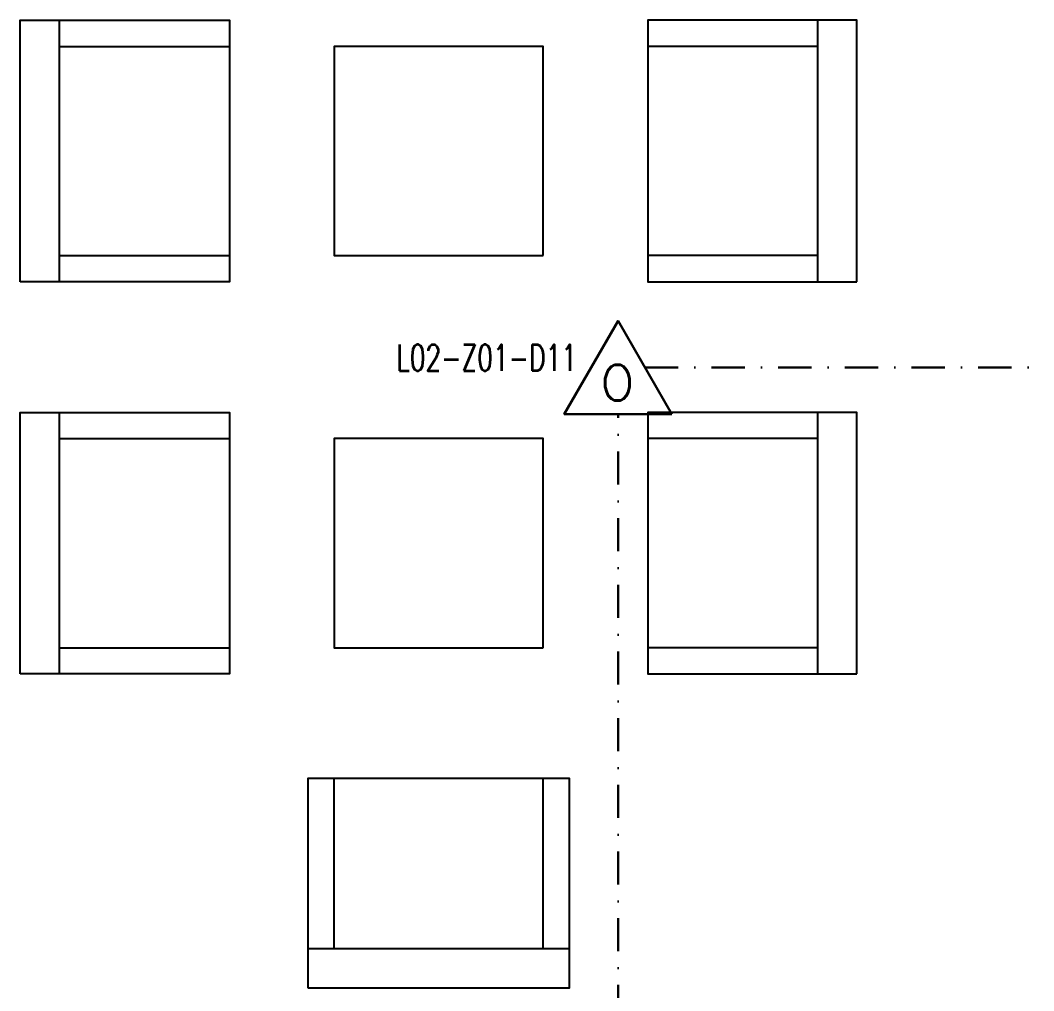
# Model space of a CAD drawing. Extents: x -3709 to 34975, y -230 to 8245.
# Drawn here: x 17310.6 to 17698.2, y 2495.6 to 2866.8 of the extents above; entities that cross this region are included whole.
import ezdxf
from ezdxf.enums import TextEntityAlignment as Align

# ---------------------------------------------------------------- set-up
doc = ezdxf.new("R2010")
doc.units = 0
doc.linetypes.add('DASHDOT', pattern=[25.4, 12.7, -6.35, 0, -6.35])
doc.layers.get('0').update_dxf_attribs({"color": 9, "lineweight": 9})
for name, color, linetype, lineweight in [('05', 9, 'Continuous', 9), ('E-DEDEKTÖR NUMARALARI', 20, 'Continuous', 30), ('E-KABLO', 7, 'Continuous', 30), ('E-OPTİK DUMAN DEDEKTÖRÜ', 7, 'Continuous', 30)]:
    doc.layers.add(name, color=color, linetype=linetype, lineweight=lineweight)
doc.styles.add('E-YAZI', font='txttw.shx')

# ---------------------------------------------------------------- blocks, each defined once
blk = doc.blocks.new('m-vw-sehpa')
at = {"lineweight": -3, "ltscale": 0.5}
blk.add_lwpolyline([(0, 0), (80, 0), (80, -80), (0, -80)], close=True, dxfattribs=at)
blk = doc.blocks.new('m-vw-tekli koltuk')
at = {"lineweight": -3, "ltscale": 0.5}
blk.add_lwpolyline([(-50, 0), (50, 0), (50, -80), (-50, -80)], close=True, dxfattribs=at)
for points in [[(-50, -15), (-50, -15), (50, -15)], [(-40, -15), (-40, -15), (-40, -80)], [(40, -15), (40, -15), (40, -80)]]:
    blk.add_lwpolyline(points, dxfattribs=at)
blk = doc.blocks.new('100_OPTİK DUMAN DEDEKTÖRÜ 085')
at = {"layer": 'E-OPTİK DUMAN DEDEKTÖRÜ', "color": 4}
blk.add_lwpolyline([(2.059, 0), (0, 3.566), (-2.059, 0)], close=True, dxfattribs=at)
at = {"layer": 'E-OPTİK DUMAN DEDEKTÖRÜ', "color": 3, "style": 'E-YAZI'}
blk.add_text('O', height=1.36, dxfattribs=at).set_placement((-0.022, 1.201), align=Align.MIDDLE)

msp = doc.modelspace()

# ---------------------------------------------------------------- linework, layer by layer
at = {"layer": 'E-KABLO', "color": 6, "linetype": 'DASHDOT'}
for p, q in [((17549.53, 2734), (18148.94, 2734)), ((17539.23, 1822.23), (17539.23, 2716.17))]:
    msp.add_line(p, q, dxfattribs=at)

# ---------------------------------------------------------------- block references
at = {"layer": '05', "lineweight": -3, "rotation": 90.00000000000001}
for p in [(17310.62, 2816.79), (17310.62, 2666.79)]:
    msp.add_blockref('m-vw-tekli koltuk', p, dxfattribs=at)
at = {"layer": '05', "lineweight": -3, "xscale": -1}
for name, p, rotation in [('m-vw-tekli koltuk', (17630.62, 2816.79), 270), ('m-vw-sehpa', (17510.62, 2776.79), 270), ('m-vw-tekli koltuk', (17630.62, 2666.79), 270), ('m-vw-sehpa', (17510.62, 2626.79), 270), ('m-vw-tekli koltuk', (17470.62, 2496.79), 180)]:
    msp.add_blockref(name, p, dxfattribs=dict(at, rotation=rotation))
at = {"layer": 'E-OPTİK DUMAN DEDEKTÖRÜ', "xscale": 10, "yscale": 10, "zscale": 10}
msp.add_blockref('100_OPTİK DUMAN DEDEKTÖRÜ 085', (17539.23, 2716.17), dxfattribs=at)

# ---------------------------------------------------------------- texts
at = {"layer": 'E-DEDEKTÖR NUMARALARI', "style": 'E-YAZI', "width": 0.7}
msp.add_text('L02-Z01-D11', height=10, dxfattribs=at).set_placement((17454.5, 2732.77))

doc.saveas('drawing.dxf')
